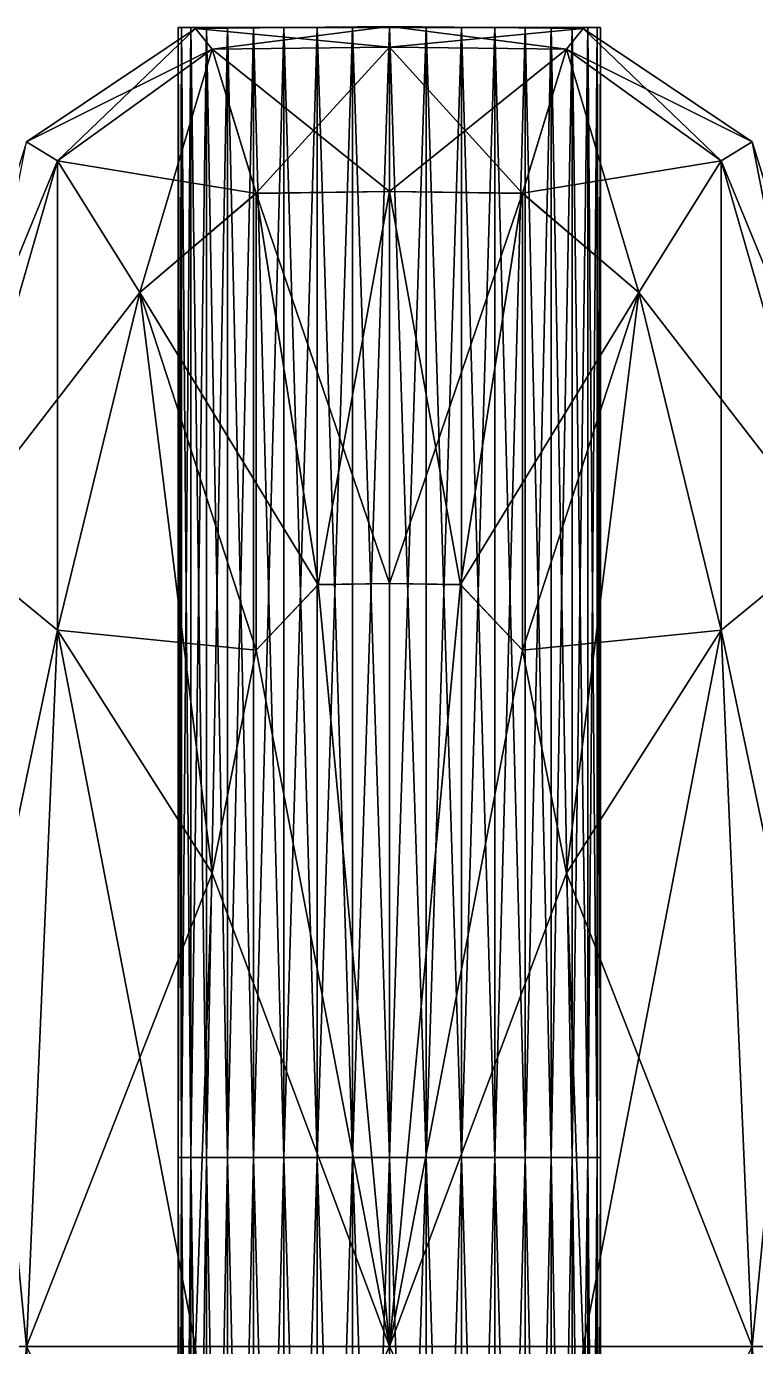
# Model space of a CAD drawing. Header units: metres. Extents: x -4.87 to 4.87, y -6.04 to 1.46.
# Drawn here: x -0.688 to 0.694, y -1.044 to 1.456 of the extents above; entities that cross this region are included whole.
import ezdxf

# ---------------------------------------------------------------- set-up
doc = ezdxf.new("R2010")
doc.units = ezdxf.units.M

msp = doc.modelspace()

# ---------------------------------------------------------------- linework, layer by layer
at = {"layer": 'Cylinder 2'}
for points in [[(-0.4, -0.6859, 0.3561), (-0.3939, 1.4541, 0.4256), (-0.3939, -0.6859, 0.4256)], [(-0.4, -0.6859, 0.3561), (-0.4, 1.4541, 0.3561), (-0.3939, 1.4541, 0.4256)], [(-0.4, 1.4541, 0.3561), (-0.3939, 1.4541, 0.4256), (-0.3939, 1.4541, 0.4256)], [(-0.4, 1.4541, 0.3561), (-0.4, 1.4541, 0.3561), (-0.3939, 1.4541, 0.4256)], [(-0.4, 1.4541, 0.3561), (0, 1.4541, 0.3561), (-0.3939, 1.4541, 0.4256)], [(-0.4, 1.4541, 0.3561), (0, 1.4541, 0.3561), (0, 1.4541, 0.3561)], [(-0.3939, -0.6859, 0.2867), (-0.4, 1.4541, 0.3561), (-0.4, -0.6859, 0.3561)], [(-0.3939, -0.6859, 0.2867), (-0.3939, 1.4541, 0.2867), (-0.4, 1.4541, 0.3561)], [(-0.3939, 1.4541, 0.2867), (-0.4, 1.4541, 0.3561), (-0.4, 1.4541, 0.3561)], [(-0.3939, 1.4541, 0.2867), (-0.3939, 1.4541, 0.2867), (-0.4, 1.4541, 0.3561)], [(-0.3939, 1.4541, 0.2867), (0, 1.4541, 0.3561), (-0.4, 1.4541, 0.3561)], [(-0.3939, -0.6859, 0.4256), (-0.3759, 1.4541, 0.4929), (-0.3759, -0.6859, 0.4929)], [(-0.3939, -0.6859, 0.4256), (-0.3939, 1.4541, 0.4256), (-0.3759, 1.4541, 0.4929)], [(-0.3939, 1.4541, 0.4256), (-0.3759, 1.4541, 0.4929), (-0.3759, 1.4541, 0.4929)], [(-0.3939, 1.4541, 0.4256), (-0.3939, 1.4541, 0.4256), (-0.3759, 1.4541, 0.4929)], [(-0.3939, 1.4541, 0.4256), (0, 1.4541, 0.3561), (-0.3759, 1.4541, 0.4929)], [(-0.3939, 1.4541, 0.4256), (0, 1.4541, 0.3561), (0, 1.4541, 0.3561)], [(-0.3939, 1.4541, 0.2867), (0, 1.4541, 0.3561), (0, 1.4541, 0.3561)], [(-0.3759, -0.6859, 0.2193), (-0.3939, 1.4541, 0.2867), (-0.3939, -0.6859, 0.2867)], [(-0.3759, -0.6859, 0.2193), (-0.3759, 1.4541, 0.2193), (-0.3939, 1.4541, 0.2867)], [(-0.3759, 1.4541, 0.2193), (-0.3939, 1.4541, 0.2867), (-0.3939, 1.4541, 0.2867)], [(-0.3759, 1.4541, 0.2193), (-0.3759, 1.4541, 0.2193), (-0.3939, 1.4541, 0.2867)], [(-0.3759, 1.4541, 0.2193), (0, 1.4541, 0.3561), (-0.3939, 1.4541, 0.2867)], [(-0.3759, -0.6859, 0.4929), (-0.3464, 1.4541, 0.5561), (-0.3464, -0.6859, 0.5561)], [(-0.3759, -0.6859, 0.4929), (-0.3759, 1.4541, 0.4929), (-0.3464, 1.4541, 0.5561)], [(-0.3759, 1.4541, 0.4929), (-0.3464, 1.4541, 0.5561), (-0.3464, 1.4541, 0.5561)], [(-0.3759, 1.4541, 0.4929), (-0.3759, 1.4541, 0.4929), (-0.3464, 1.4541, 0.5561)], [(-0.3759, 1.4541, 0.4929), (0, 1.4541, 0.3561), (-0.3464, 1.4541, 0.5561)], [(-0.3759, 1.4541, 0.4929), (0, 1.4541, 0.3561), (0, 1.4541, 0.3561)], [(-0.3759, 1.4541, 0.2193), (0, 1.4541, 0.3561), (0, 1.4541, 0.3561)], [(-0.3464, -0.6859, 0.1561), (-0.3759, 1.4541, 0.2193), (-0.3759, -0.6859, 0.2193)], [(-0.3464, -0.6859, 0.1561), (-0.3464, 1.4541, 0.1561), (-0.3759, 1.4541, 0.2193)], [(-0.3464, 1.4541, 0.1561), (-0.3759, 1.4541, 0.2193), (-0.3759, 1.4541, 0.2193)], [(-0.3464, 1.4541, 0.1561), (-0.3464, 1.4541, 0.1561), (-0.3759, 1.4541, 0.2193)], [(-0.3464, 1.4541, 0.1561), (0, 1.4541, 0.3561), (-0.3759, 1.4541, 0.2193)], [(-0.3464, -0.6859, 0.5561), (-0.3064, 1.4541, 0.6132), (-0.3064, -0.6859, 0.6132)], [(-0.3464, -0.6859, 0.5561), (-0.3464, 1.4541, 0.5561), (-0.3064, 1.4541, 0.6132)], [(-0.3464, 1.4541, 0.5561), (-0.3064, 1.4541, 0.6132), (-0.3064, 1.4541, 0.6132)], [(-0.3464, 1.4541, 0.5561), (-0.3464, 1.4541, 0.5561), (-0.3064, 1.4541, 0.6132)], [(-0.3464, 1.4541, 0.5561), (0, 1.4541, 0.3561), (-0.3064, 1.4541, 0.6132)], [(-0.3464, 1.4541, 0.5561), (0, 1.4541, 0.3561), (0, 1.4541, 0.3561)], [(-0.3464, 1.4541, 0.1561), (0, 1.4541, 0.3561), (0, 1.4541, 0.3561)], [(-0.3064, -0.6859, 0.099), (-0.3464, 1.4541, 0.1561), (-0.3464, -0.6859, 0.1561)], [(-0.3064, -0.6859, 0.099), (-0.3064, 1.4541, 0.099), (-0.3464, 1.4541, 0.1561)], [(-0.3064, 1.4541, 0.099), (-0.3464, 1.4541, 0.1561), (-0.3464, 1.4541, 0.1561)], [(-0.3064, 1.4541, 0.099), (-0.3064, 1.4541, 0.099), (-0.3464, 1.4541, 0.1561)], [(-0.3064, 1.4541, 0.099), (0, 1.4541, 0.3561), (-0.3464, 1.4541, 0.1561)], [(-0.3064, -0.6859, 0.6132), (-0.2571, 1.4541, 0.6625), (-0.2571, -0.6859, 0.6625)], [(-0.3064, -0.6859, 0.6132), (-0.3064, 1.4541, 0.6132), (-0.2571, 1.4541, 0.6625)], [(-0.3064, 1.4541, 0.6132), (-0.2571, 1.4541, 0.6625), (-0.2571, 1.4541, 0.6625)], [(-0.3064, 1.4541, 0.6132), (-0.3064, 1.4541, 0.6132), (-0.2571, 1.4541, 0.6625)], [(-0.3064, 1.4541, 0.6132), (0, 1.4541, 0.3561), (-0.2571, 1.4541, 0.6625)], [(-0.3064, 1.4541, 0.6132), (0, 1.4541, 0.3561), (0, 1.4541, 0.3561)], [(-0.3064, 1.4541, 0.099), (0, 1.4541, 0.3561), (0, 1.4541, 0.3561)], [(-0.2571, -0.6859, 0.0497), (-0.3064, 1.4541, 0.099), (-0.3064, -0.6859, 0.099)], [(-0.2571, -0.6859, 0.0497), (-0.2571, 1.4541, 0.0497), (-0.3064, 1.4541, 0.099)], [(-0.2571, 1.4541, 0.0497), (-0.3064, 1.4541, 0.099), (-0.3064, 1.4541, 0.099)], [(-0.2571, 1.4541, 0.0497), (-0.2571, 1.4541, 0.0497), (-0.3064, 1.4541, 0.099)], [(-0.2571, 1.4541, 0.0497), (0, 1.4541, 0.3561), (-0.3064, 1.4541, 0.099)], [(-0.2571, -0.6859, 0.6625), (-0.2, 1.4541, 0.7025), (-0.2, -0.6859, 0.7025)], [(-0.2571, -0.6859, 0.6625), (-0.2571, 1.4541, 0.6625), (-0.2, 1.4541, 0.7025)], [(-0.2571, 1.4541, 0.6625), (-0.2, 1.4541, 0.7025), (-0.2, 1.4541, 0.7025)], [(-0.2571, 1.4541, 0.6625), (-0.2571, 1.4541, 0.6625), (-0.2, 1.4541, 0.7025)], [(-0.2571, 1.4541, 0.6625), (0, 1.4541, 0.3561), (-0.2, 1.4541, 0.7025)], [(-0.2571, 1.4541, 0.6625), (0, 1.4541, 0.3561), (0, 1.4541, 0.3561)], [(-0.2571, 1.4541, 0.0497), (0, 1.4541, 0.3561), (0, 1.4541, 0.3561)], [(-0.2, -0.6859, 0.0097), (-0.2571, 1.4541, 0.0497), (-0.2571, -0.6859, 0.0497)], [(-0.2, -0.6859, 0.0097), (-0.2, 1.4541, 0.0097), (-0.2571, 1.4541, 0.0497)], [(-0.2, 1.4541, 0.0097), (-0.2571, 1.4541, 0.0497), (-0.2571, 1.4541, 0.0497)], [(-0.2, 1.4541, 0.0097), (-0.2, 1.4541, 0.0097), (-0.2571, 1.4541, 0.0497)], [(-0.2, 1.4541, 0.0097), (0, 1.4541, 0.3561), (-0.2571, 1.4541, 0.0497)], [(-0.2, -0.6859, 0.7025), (-0.1368, 1.4541, 0.732), (-0.1368, -0.6859, 0.732)], [(-0.2, -0.6859, 0.7025), (-0.2, 1.4541, 0.7025), (-0.1368, 1.4541, 0.732)], [(-0.2, 1.4541, 0.7025), (-0.1368, 1.4541, 0.732), (-0.1368, 1.4541, 0.732)], [(-0.2, 1.4541, 0.7025), (-0.2, 1.4541, 0.7025), (-0.1368, 1.4541, 0.732)], [(-0.2, 1.4541, 0.7025), (0, 1.4541, 0.3561), (-0.1368, 1.4541, 0.732)], [(-0.2, 1.4541, 0.7025), (0, 1.4541, 0.3561), (0, 1.4541, 0.3561)], [(-0.2, 1.4541, 0.0097), (0, 1.4541, 0.3561), (0, 1.4541, 0.3561)], [(-0.1368, -0.6859, -0.0198), (-0.2, 1.4541, 0.0097), (-0.2, -0.6859, 0.0097)], [(-0.1368, -0.6859, -0.0198), (-0.1368, 1.4541, -0.0198), (-0.2, 1.4541, 0.0097)], [(-0.1368, 1.4541, -0.0198), (-0.2, 1.4541, 0.0097), (-0.2, 1.4541, 0.0097)], [(-0.1368, 1.4541, -0.0198), (-0.1368, 1.4541, -0.0198), (-0.2, 1.4541, 0.0097)], [(-0.1368, 1.4541, -0.0198), (0, 1.4541, 0.3561), (-0.2, 1.4541, 0.0097)], [(-0.1368, -0.6859, 0.732), (-0.0695, 1.4541, 0.75), (-0.0695, -0.6859, 0.75)], [(-0.1368, -0.6859, 0.732), (-0.1368, 1.4541, 0.732), (-0.0695, 1.4541, 0.75)], [(-0.1368, 1.4541, 0.732), (-0.0695, 1.4541, 0.75), (-0.0695, 1.4541, 0.75)], [(-0.1368, 1.4541, 0.732), (-0.1368, 1.4541, 0.732), (-0.0695, 1.4541, 0.75)], [(-0.1368, 1.4541, 0.732), (0, 1.4541, 0.3561), (-0.0695, 1.4541, 0.75)], [(-0.1368, 1.4541, 0.732), (0, 1.4541, 0.3561), (0, 1.4541, 0.3561)], [(-0.1368, 1.4541, -0.0198), (0, 1.4541, 0.3561), (0, 1.4541, 0.3561)], [(-0.0695, -0.6859, -0.0378), (-0.1368, 1.4541, -0.0198), (-0.1368, -0.6859, -0.0198)], [(-0.0695, -0.6859, -0.0378), (-0.0695, 1.4541, -0.0378), (-0.1368, 1.4541, -0.0198)], [(-0.0695, 1.4541, -0.0378), (-0.1368, 1.4541, -0.0198), (-0.1368, 1.4541, -0.0198)], [(-0.0695, 1.4541, -0.0378), (-0.0695, 1.4541, -0.0378), (-0.1368, 1.4541, -0.0198)], [(-0.0695, 1.4541, -0.0378), (0, 1.4541, 0.3561), (-0.1368, 1.4541, -0.0198)], [(-0.0695, -0.6859, 0.75), (0, 1.4541, 0.7561), (0, -0.6859, 0.7561)], [(-0.0695, -0.6859, 0.75), (-0.0695, 1.4541, 0.75), (0, 1.4541, 0.7561)], [(-0.0695, 1.4541, 0.75), (0, 1.4541, 0.7561), (0, 1.4541, 0.7561)], [(-0.0695, 1.4541, 0.75), (-0.0695, 1.4541, 0.75), (0, 1.4541, 0.7561)], [(-0.0695, 1.4541, 0.75), (0, 1.4541, 0.3561), (0, 1.4541, 0.7561)], [(-0.0695, 1.4541, 0.75), (0, 1.4541, 0.3561), (0, 1.4541, 0.3561)], [(-0.0695, 1.4541, -0.0378), (0, 1.4541, 0.3561), (0, 1.4541, 0.3561)], [(0, -0.6859, -0.0439), (-0.0695, 1.4541, -0.0378), (-0.0695, -0.6859, -0.0378)], [(0, -0.6859, -0.0439), (0, 1.4541, -0.0439), (-0.0695, 1.4541, -0.0378)], [(0, 1.4541, -0.0439), (-0.0695, 1.4541, -0.0378), (-0.0695, 1.4541, -0.0378)], [(0, 1.4541, -0.0439), (0, 1.4541, -0.0439), (-0.0695, 1.4541, -0.0378)], [(0, 1.4541, -0.0439), (0, 1.4541, 0.3561), (-0.0695, 1.4541, -0.0378)], [(0, 1.4541, -0.0439), (0, 1.4541, 0.3561), (0, 1.4541, 0.3561)], [(0.0695, -0.6859, -0.0378), (0, 1.4541, -0.0439), (0, -0.6859, -0.0439)], [(0.0695, -0.6859, -0.0378), (0.0695, 1.4541, -0.0378), (0, 1.4541, -0.0439)], [(0.0695, 1.4541, -0.0378), (0, 1.4541, -0.0439), (0, 1.4541, -0.0439)], [(0.0695, 1.4541, -0.0378), (0.0695, 1.4541, -0.0378), (0, 1.4541, -0.0439)], [(0.0695, 1.4541, -0.0378), (0, 1.4541, 0.3561), (0, 1.4541, -0.0439)], [(0.0695, 1.4541, -0.0378), (0, 1.4541, 0.3561), (0, 1.4541, 0.3561)], [(0.1368, 1.4541, -0.0198), (0, 1.4541, 0.3561), (0.0695, 1.4541, -0.0378)], [(0.1368, 1.4541, -0.0198), (0, 1.4541, 0.3561), (0, 1.4541, 0.3561)], [(0.2, 1.4541, 0.0097), (0, 1.4541, 0.3561), (0.1368, 1.4541, -0.0198)], [(0.2, 1.4541, 0.0097), (0, 1.4541, 0.3561), (0, 1.4541, 0.3561)], [(0.2571, 1.4541, 0.0497), (0, 1.4541, 0.3561), (0.2, 1.4541, 0.0097)], [(0.2571, 1.4541, 0.0497), (0, 1.4541, 0.3561), (0, 1.4541, 0.3561)], [(0.3064, 1.4541, 0.099), (0, 1.4541, 0.3561), (0.2571, 1.4541, 0.0497)], [(0.3064, 1.4541, 0.099), (0, 1.4541, 0.3561), (0, 1.4541, 0.3561)], [(0.3464, 1.4541, 0.1561), (0, 1.4541, 0.3561), (0.3064, 1.4541, 0.099)], [(0.3464, 1.4541, 0.1561), (0, 1.4541, 0.3561), (0, 1.4541, 0.3561)], [(0.3759, 1.4541, 0.2193), (0, 1.4541, 0.3561), (0.3464, 1.4541, 0.1561)], [(0.3759, 1.4541, 0.2193), (0, 1.4541, 0.3561), (0, 1.4541, 0.3561)], [(0.3939, 1.4541, 0.2867), (0, 1.4541, 0.3561), (0.3759, 1.4541, 0.2193)], [(0.3939, 1.4541, 0.2867), (0, 1.4541, 0.3561), (0, 1.4541, 0.3561)], [(0.4, 1.4541, 0.3561), (0, 1.4541, 0.3561), (0.3939, 1.4541, 0.2867)], [(0.4, 1.4541, 0.3561), (0, 1.4541, 0.3561), (0, 1.4541, 0.3561)], [(0.3939, 1.4541, 0.4256), (0, 1.4541, 0.3561), (0.4, 1.4541, 0.3561)], [(0.3939, 1.4541, 0.4256), (0, 1.4541, 0.3561), (0, 1.4541, 0.3561)], [(0.3759, 1.4541, 0.4929), (0, 1.4541, 0.3561), (0.3939, 1.4541, 0.4256)], [(0.3759, 1.4541, 0.4929), (0, 1.4541, 0.3561), (0, 1.4541, 0.3561)], [(0.3464, 1.4541, 0.5561), (0, 1.4541, 0.3561), (0.3759, 1.4541, 0.4929)], [(0.3464, 1.4541, 0.5561), (0, 1.4541, 0.3561), (0, 1.4541, 0.3561)], [(0.3064, 1.4541, 0.6132), (0, 1.4541, 0.3561), (0.3464, 1.4541, 0.5561)], [(0.3064, 1.4541, 0.6132), (0, 1.4541, 0.3561), (0, 1.4541, 0.3561)], [(0.2571, 1.4541, 0.6625), (0, 1.4541, 0.3561), (0.3064, 1.4541, 0.6132)], [(0.2571, 1.4541, 0.6625), (0, 1.4541, 0.3561), (0, 1.4541, 0.3561)], [(0.2, 1.4541, 0.7025), (0, 1.4541, 0.3561), (0.2571, 1.4541, 0.6625)], [(0.2, 1.4541, 0.7025), (0, 1.4541, 0.3561), (0, 1.4541, 0.3561)], [(0.1368, 1.4541, 0.732), (0, 1.4541, 0.3561), (0.2, 1.4541, 0.7025)], [(0.1368, 1.4541, 0.732), (0, 1.4541, 0.3561), (0, 1.4541, 0.3561)], [(0.0695, 1.4541, 0.75), (0, 1.4541, 0.3561), (0.1368, 1.4541, 0.732)], [(0.0695, 1.4541, 0.75), (0, 1.4541, 0.3561), (0, 1.4541, 0.3561)], [(0, -0.6859, 0.7561), (0.0695, 1.4541, 0.75), (0.0695, -0.6859, 0.75)], [(0, -0.6859, 0.7561), (0, 1.4541, 0.7561), (0.0695, 1.4541, 0.75)], [(0, 1.4541, 0.7561), (0.0695, 1.4541, 0.75), (0.0695, 1.4541, 0.75)], [(0, 1.4541, 0.7561), (0, 1.4541, 0.7561), (0.0695, 1.4541, 0.75)], [(0, 1.4541, 0.7561), (0, 1.4541, 0.3561), (0.0695, 1.4541, 0.75)], [(0, 1.4541, 0.7561), (0, 1.4541, 0.3561), (0, 1.4541, 0.3561)], [(0.1368, -0.6859, -0.0198), (0.0695, 1.4541, -0.0378), (0.0695, -0.6859, -0.0378)], [(0.1368, -0.6859, -0.0198), (0.1368, 1.4541, -0.0198), (0.0695, 1.4541, -0.0378)], [(0.1368, 1.4541, -0.0198), (0.0695, 1.4541, -0.0378), (0.0695, 1.4541, -0.0378)], [(0.1368, 1.4541, -0.0198), (0.1368, 1.4541, -0.0198), (0.0695, 1.4541, -0.0378)], [(0.0695, -0.6859, 0.75), (0.1368, 1.4541, 0.732), (0.1368, -0.6859, 0.732)], [(0.0695, -0.6859, 0.75), (0.0695, 1.4541, 0.75), (0.1368, 1.4541, 0.732)], [(0.0695, 1.4541, 0.75), (0.1368, 1.4541, 0.732), (0.1368, 1.4541, 0.732)], [(0.0695, 1.4541, 0.75), (0.0695, 1.4541, 0.75), (0.1368, 1.4541, 0.732)], [(0.2, -0.6859, 0.0097), (0.1368, 1.4541, -0.0198), (0.1368, -0.6859, -0.0198)], [(0.2, -0.6859, 0.0097), (0.2, 1.4541, 0.0097), (0.1368, 1.4541, -0.0198)], [(0.2, 1.4541, 0.0097), (0.1368, 1.4541, -0.0198), (0.1368, 1.4541, -0.0198)], [(0.2, 1.4541, 0.0097), (0.2, 1.4541, 0.0097), (0.1368, 1.4541, -0.0198)], [(0.1368, -0.6859, 0.732), (0.2, 1.4541, 0.7025), (0.2, -0.6859, 0.7025)], [(0.1368, -0.6859, 0.732), (0.1368, 1.4541, 0.732), (0.2, 1.4541, 0.7025)], [(0.1368, 1.4541, 0.732), (0.2, 1.4541, 0.7025), (0.2, 1.4541, 0.7025)], [(0.1368, 1.4541, 0.732), (0.1368, 1.4541, 0.732), (0.2, 1.4541, 0.7025)], [(0.2571, -0.6859, 0.0497), (0.2, 1.4541, 0.0097), (0.2, -0.6859, 0.0097)], [(0.2571, -0.6859, 0.0497), (0.2571, 1.4541, 0.0497), (0.2, 1.4541, 0.0097)], [(0.2571, 1.4541, 0.0497), (0.2, 1.4541, 0.0097), (0.2, 1.4541, 0.0097)], [(0.2571, 1.4541, 0.0497), (0.2571, 1.4541, 0.0497), (0.2, 1.4541, 0.0097)], [(0.2, -0.6859, 0.7025), (0.2571, 1.4541, 0.6625), (0.2571, -0.6859, 0.6625)], [(0.2, -0.6859, 0.7025), (0.2, 1.4541, 0.7025), (0.2571, 1.4541, 0.6625)], [(0.2, 1.4541, 0.7025), (0.2571, 1.4541, 0.6625), (0.2571, 1.4541, 0.6625)], [(0.2, 1.4541, 0.7025), (0.2, 1.4541, 0.7025), (0.2571, 1.4541, 0.6625)], [(0.3064, -0.6859, 0.099), (0.2571, 1.4541, 0.0497), (0.2571, -0.6859, 0.0497)], [(0.3064, -0.6859, 0.099), (0.3064, 1.4541, 0.099), (0.2571, 1.4541, 0.0497)], [(0.3064, 1.4541, 0.099), (0.2571, 1.4541, 0.0497), (0.2571, 1.4541, 0.0497)], [(0.3064, 1.4541, 0.099), (0.3064, 1.4541, 0.099), (0.2571, 1.4541, 0.0497)], [(0.2571, -0.6859, 0.6625), (0.3064, 1.4541, 0.6132), (0.3064, -0.6859, 0.6132)], [(0.2571, -0.6859, 0.6625), (0.2571, 1.4541, 0.6625), (0.3064, 1.4541, 0.6132)], [(0.2571, 1.4541, 0.6625), (0.3064, 1.4541, 0.6132), (0.3064, 1.4541, 0.6132)], [(0.2571, 1.4541, 0.6625), (0.2571, 1.4541, 0.6625), (0.3064, 1.4541, 0.6132)], [(0.3464, -0.6859, 0.1561), (0.3064, 1.4541, 0.099), (0.3064, -0.6859, 0.099)], [(0.3464, -0.6859, 0.1561), (0.3464, 1.4541, 0.1561), (0.3064, 1.4541, 0.099)], [(0.3464, 1.4541, 0.1561), (0.3064, 1.4541, 0.099), (0.3064, 1.4541, 0.099)], [(0.3464, 1.4541, 0.1561), (0.3464, 1.4541, 0.1561), (0.3064, 1.4541, 0.099)], [(0.3064, -0.6859, 0.6132), (0.3464, 1.4541, 0.5561), (0.3464, -0.6859, 0.5561)], [(0.3064, -0.6859, 0.6132), (0.3064, 1.4541, 0.6132), (0.3464, 1.4541, 0.5561)], [(0.3064, 1.4541, 0.6132), (0.3464, 1.4541, 0.5561), (0.3464, 1.4541, 0.5561)], [(0.3064, 1.4541, 0.6132), (0.3064, 1.4541, 0.6132), (0.3464, 1.4541, 0.5561)], [(0.3759, -0.6859, 0.2193), (0.3464, 1.4541, 0.1561), (0.3464, -0.6859, 0.1561)], [(0.3759, -0.6859, 0.2193), (0.3759, 1.4541, 0.2193), (0.3464, 1.4541, 0.1561)], [(0.3759, 1.4541, 0.2193), (0.3464, 1.4541, 0.1561), (0.3464, 1.4541, 0.1561)], [(0.3759, 1.4541, 0.2193), (0.3759, 1.4541, 0.2193), (0.3464, 1.4541, 0.1561)], [(0.3464, -0.6859, 0.5561), (0.3759, 1.4541, 0.4929), (0.3759, -0.6859, 0.4929)], [(0.3464, -0.6859, 0.5561), (0.3464, 1.4541, 0.5561), (0.3759, 1.4541, 0.4929)], [(0.3464, 1.4541, 0.5561), (0.3759, 1.4541, 0.4929), (0.3759, 1.4541, 0.4929)], [(0.3464, 1.4541, 0.5561), (0.3464, 1.4541, 0.5561), (0.3759, 1.4541, 0.4929)], [(0.3939, -0.6859, 0.2867), (0.3759, 1.4541, 0.2193), (0.3759, -0.6859, 0.2193)], [(0.3939, -0.6859, 0.2867), (0.3939, 1.4541, 0.2867), (0.3759, 1.4541, 0.2193)], [(0.3939, 1.4541, 0.2867), (0.3759, 1.4541, 0.2193), (0.3759, 1.4541, 0.2193)], [(0.3939, 1.4541, 0.2867), (0.3939, 1.4541, 0.2867), (0.3759, 1.4541, 0.2193)], [(0.3759, -0.6859, 0.4929), (0.3939, 1.4541, 0.4256), (0.3939, -0.6859, 0.4256)], [(0.3759, -0.6859, 0.4929), (0.3759, 1.4541, 0.4929), (0.3939, 1.4541, 0.4256)], [(0.3759, 1.4541, 0.4929), (0.3939, 1.4541, 0.4256), (0.3939, 1.4541, 0.4256)], [(0.3759, 1.4541, 0.4929), (0.3759, 1.4541, 0.4929), (0.3939, 1.4541, 0.4256)], [(0.4, -0.6859, 0.3561), (0.3939, 1.4541, 0.2867), (0.3939, -0.6859, 0.2867)], [(0.4, -0.6859, 0.3561), (0.4, 1.4541, 0.3561), (0.3939, 1.4541, 0.2867)], [(0.4, 1.4541, 0.3561), (0.3939, 1.4541, 0.2867), (0.3939, 1.4541, 0.2867)], [(0.4, 1.4541, 0.3561), (0.4, 1.4541, 0.3561), (0.3939, 1.4541, 0.2867)], [(0.3939, -0.6859, 0.4256), (0.4, 1.4541, 0.3561), (0.4, -0.6859, 0.3561)], [(0.3939, -0.6859, 0.4256), (0.3939, 1.4541, 0.4256), (0.4, 1.4541, 0.3561)], [(0.3939, 1.4541, 0.4256), (0.4, 1.4541, 0.3561), (0.4, 1.4541, 0.3561)], [(0.3939, 1.4541, 0.4256), (0.3939, 1.4541, 0.4256), (0.4, 1.4541, 0.3561)], [(-0.4, -2.8259, 0.3561), (-0.3939, -0.6859, 0.4256), (-0.3939, -2.8259, 0.4256)], [(-0.4, -2.8259, 0.3561), (-0.4, -0.6859, 0.3561), (-0.3939, -0.6859, 0.4256)], [(-0.3939, -2.8259, 0.2867), (-0.4, -0.6859, 0.3561), (-0.4, -2.8259, 0.3561)], [(-0.3939, -2.8259, 0.2867), (-0.3939, -0.6859, 0.2867), (-0.4, -0.6859, 0.3561)], [(-0.3939, -2.8259, 0.4256), (-0.3759, -0.6859, 0.4929), (-0.3759, -2.8259, 0.4929)], [(-0.3939, -2.8259, 0.4256), (-0.3939, -0.6859, 0.4256), (-0.3759, -0.6859, 0.4929)], [(-0.3759, -2.8259, 0.2193), (-0.3939, -0.6859, 0.2867), (-0.3939, -2.8259, 0.2867)], [(-0.3759, -2.8259, 0.2193), (-0.3759, -0.6859, 0.2193), (-0.3939, -0.6859, 0.2867)], [(-0.3759, -2.8259, 0.4929), (-0.3464, -0.6859, 0.5561), (-0.3464, -2.8259, 0.5561)], [(-0.3759, -2.8259, 0.4929), (-0.3759, -0.6859, 0.4929), (-0.3464, -0.6859, 0.5561)], [(-0.3464, -2.8259, 0.1561), (-0.3759, -0.6859, 0.2193), (-0.3759, -2.8259, 0.2193)], [(-0.3464, -2.8259, 0.1561), (-0.3464, -0.6859, 0.1561), (-0.3759, -0.6859, 0.2193)], [(-0.3464, -2.8259, 0.5561), (-0.3064, -0.6859, 0.6132), (-0.3064, -2.8259, 0.6132)], [(-0.3464, -2.8259, 0.5561), (-0.3464, -0.6859, 0.5561), (-0.3064, -0.6859, 0.6132)], [(-0.3064, -2.8259, 0.099), (-0.3464, -0.6859, 0.1561), (-0.3464, -2.8259, 0.1561)], [(-0.3064, -2.8259, 0.099), (-0.3064, -0.6859, 0.099), (-0.3464, -0.6859, 0.1561)], [(-0.3064, -2.8259, 0.6132), (-0.2571, -0.6859, 0.6625), (-0.2571, -2.8259, 0.6625)], [(-0.3064, -2.8259, 0.6132), (-0.3064, -0.6859, 0.6132), (-0.2571, -0.6859, 0.6625)], [(-0.2571, -2.8259, 0.0497), (-0.3064, -0.6859, 0.099), (-0.3064, -2.8259, 0.099)], [(-0.2571, -2.8259, 0.0497), (-0.2571, -0.6859, 0.0497), (-0.3064, -0.6859, 0.099)], [(-0.2571, -2.8259, 0.6625), (-0.2, -0.6859, 0.7025), (-0.2, -2.8259, 0.7025)], [(-0.2571, -2.8259, 0.6625), (-0.2571, -0.6859, 0.6625), (-0.2, -0.6859, 0.7025)], [(-0.2, -2.8259, 0.0097), (-0.2571, -0.6859, 0.0497), (-0.2571, -2.8259, 0.0497)], [(-0.2, -2.8259, 0.0097), (-0.2, -0.6859, 0.0097), (-0.2571, -0.6859, 0.0497)], [(-0.2, -2.8259, 0.7025), (-0.1368, -0.6859, 0.732), (-0.1368, -2.8259, 0.732)], [(-0.2, -2.8259, 0.7025), (-0.2, -0.6859, 0.7025), (-0.1368, -0.6859, 0.732)], [(-0.1368, -2.8259, -0.0198), (-0.2, -0.6859, 0.0097), (-0.2, -2.8259, 0.0097)], [(-0.1368, -2.8259, -0.0198), (-0.1368, -0.6859, -0.0198), (-0.2, -0.6859, 0.0097)], [(-0.1368, -2.8259, 0.732), (-0.0695, -0.6859, 0.75), (-0.0695, -2.8259, 0.75)], [(-0.1368, -2.8259, 0.732), (-0.1368, -0.6859, 0.732), (-0.0695, -0.6859, 0.75)], [(-0.0695, -2.8259, -0.0378), (-0.1368, -0.6859, -0.0198), (-0.1368, -2.8259, -0.0198)], [(-0.0695, -2.8259, -0.0378), (-0.0695, -0.6859, -0.0378), (-0.1368, -0.6859, -0.0198)], [(-0.0695, -2.8259, 0.75), (0, -0.6859, 0.7561), (0, -2.8259, 0.7561)], [(-0.0695, -2.8259, 0.75), (-0.0695, -0.6859, 0.75), (0, -0.6859, 0.7561)], [(0, -2.8259, -0.0439), (-0.0695, -0.6859, -0.0378), (-0.0695, -2.8259, -0.0378)], [(0, -2.8259, -0.0439), (0, -0.6859, -0.0439), (-0.0695, -0.6859, -0.0378)], [(0.0695, -2.8259, -0.0378), (0, -0.6859, -0.0439), (0, -2.8259, -0.0439)], [(0.0695, -2.8259, -0.0378), (0.0695, -0.6859, -0.0378), (0, -0.6859, -0.0439)], [(0, -2.8259, 0.7561), (0.0695, -0.6859, 0.75), (0.0695, -2.8259, 0.75)], [(0, -2.8259, 0.7561), (0, -0.6859, 0.7561), (0.0695, -0.6859, 0.75)], [(0.1368, -2.8259, -0.0198), (0.0695, -0.6859, -0.0378), (0.0695, -2.8259, -0.0378)], [(0.1368, -2.8259, -0.0198), (0.1368, -0.6859, -0.0198), (0.0695, -0.6859, -0.0378)], [(0.0695, -2.8259, 0.75), (0.1368, -0.6859, 0.732), (0.1368, -2.8259, 0.732)], [(0.0695, -2.8259, 0.75), (0.0695, -0.6859, 0.75), (0.1368, -0.6859, 0.732)], [(0.2, -2.8259, 0.0097), (0.1368, -0.6859, -0.0198), (0.1368, -2.8259, -0.0198)], [(0.2, -2.8259, 0.0097), (0.2, -0.6859, 0.0097), (0.1368, -0.6859, -0.0198)], [(0.1368, -2.8259, 0.732), (0.2, -0.6859, 0.7025), (0.2, -2.8259, 0.7025)], [(0.1368, -2.8259, 0.732), (0.1368, -0.6859, 0.732), (0.2, -0.6859, 0.7025)], [(0.2571, -2.8259, 0.0497), (0.2, -0.6859, 0.0097), (0.2, -2.8259, 0.0097)], [(0.2571, -2.8259, 0.0497), (0.2571, -0.6859, 0.0497), (0.2, -0.6859, 0.0097)], [(0.2, -2.8259, 0.7025), (0.2571, -0.6859, 0.6625), (0.2571, -2.8259, 0.6625)], [(0.2, -2.8259, 0.7025), (0.2, -0.6859, 0.7025), (0.2571, -0.6859, 0.6625)], [(0.3064, -2.8259, 0.099), (0.2571, -0.6859, 0.0497), (0.2571, -2.8259, 0.0497)], [(0.3064, -2.8259, 0.099), (0.3064, -0.6859, 0.099), (0.2571, -0.6859, 0.0497)], [(0.2571, -2.8259, 0.6625), (0.3064, -0.6859, 0.6132), (0.3064, -2.8259, 0.6132)], [(0.2571, -2.8259, 0.6625), (0.2571, -0.6859, 0.6625), (0.3064, -0.6859, 0.6132)], [(0.3464, -2.8259, 0.1561), (0.3064, -0.6859, 0.099), (0.3064, -2.8259, 0.099)], [(0.3464, -2.8259, 0.1561), (0.3464, -0.6859, 0.1561), (0.3064, -0.6859, 0.099)], [(0.3064, -2.8259, 0.6132), (0.3464, -0.6859, 0.5561), (0.3464, -2.8259, 0.5561)], [(0.3064, -2.8259, 0.6132), (0.3064, -0.6859, 0.6132), (0.3464, -0.6859, 0.5561)], [(0.3759, -2.8259, 0.2193), (0.3464, -0.6859, 0.1561), (0.3464, -2.8259, 0.1561)], [(0.3759, -2.8259, 0.2193), (0.3759, -0.6859, 0.2193), (0.3464, -0.6859, 0.1561)], [(0.3464, -2.8259, 0.5561), (0.3759, -0.6859, 0.4929), (0.3759, -2.8259, 0.4929)], [(0.3464, -2.8259, 0.5561), (0.3464, -0.6859, 0.5561), (0.3759, -0.6859, 0.4929)], [(0.3939, -2.8259, 0.2867), (0.3759, -0.6859, 0.2193), (0.3759, -2.8259, 0.2193)], [(0.3939, -2.8259, 0.2867), (0.3939, -0.6859, 0.2867), (0.3759, -0.6859, 0.2193)], [(0.3759, -2.8259, 0.4929), (0.3939, -0.6859, 0.4256), (0.3939, -2.8259, 0.4256)], [(0.3759, -2.8259, 0.4929), (0.3759, -0.6859, 0.4929), (0.3939, -0.6859, 0.4256)], [(0.4, -2.8259, 0.3561), (0.3939, -0.6859, 0.2867), (0.3939, -2.8259, 0.2867)], [(0.4, -2.8259, 0.3561), (0.4, -0.6859, 0.3561), (0.3939, -0.6859, 0.2867)], [(0.3939, -2.8259, 0.4256), (0.4, -0.6859, 0.3561), (0.4, -2.8259, 0.3561)], [(0.3939, -2.8259, 0.4256), (0.3939, -0.6859, 0.4256), (0.4, -0.6859, 0.3561)]]:
    msp.add_3dface(points, dxfattribs=at)
at = {"layer": 'Sphere'}
for points in [[(-0.6284, 1.2016, 0.3591), (-0.6875, 1.2373, 0.1491), (-0.3672, 1.4521, 0.1491)], [(-0.6875, 1.2373, 0.1491), (-0.3356, 1.413, -0.0608), (-0.3672, 1.4521, 0.1491)], [(-0.6284, 1.2016, 0.3591), (-0.3672, 1.4521, 0.1491), (-0.3356, 1.4131, 0.3591)], [(-0.3356, 1.4131, 0.3591), (-0.3672, 1.4521, 0.1491), (0, 1.456, 0.1491)], [(-0.3672, 1.4521, 0.1491), (0, 1.4168, -0.0608), (0, 1.456, 0.1491)], [(-0.3672, 1.4521, 0.1491), (-0.3356, 1.413, -0.0608), (0, 1.4168, -0.0608)], [(-0.3356, 1.4131, 0.3591), (0, 1.456, 0.1491), (0, 1.4169, 0.3591)], [(0, 1.4169, 0.3591), (0, 1.456, 0.1491), (0.3672, 1.4521, 0.1491)], [(0, 1.456, 0.1491), (0.3356, 1.413, -0.0608), (0.3672, 1.4521, 0.1491)], [(0, 1.456, 0.1491), (0, 1.4168, -0.0608), (0.3356, 1.413, -0.0608)], [(0, 1.4169, 0.3591), (0.3672, 1.4521, 0.1491), (0.3356, 1.4131, 0.3591)], [(0.3356, 1.4131, 0.3591), (0.3672, 1.4521, 0.1491), (0.6875, 1.2372, 0.1491)], [(0.3672, 1.4521, 0.1491), (0.3356, 1.413, -0.0608), (0.6284, 1.2015, -0.0608)], [(0.3672, 1.4521, 0.1491), (0.6284, 1.2015, -0.0608), (0.6875, 1.2373, 0.1491)], [(-0.6875, 1.2373, 0.1491), (-0.6284, 1.2015, -0.0608), (-0.3356, 1.413, -0.0608)], [(-0.4727, 0.9521, 0.5163), (-0.6284, 1.2016, 0.3591), (-0.3356, 1.4131, 0.3591)], [(-0.6284, 1.2015, -0.0608), (-0.2524, 1.1398, -0.2181), (-0.3356, 1.413, -0.0608)], [(-0.4727, 0.9521, 0.5163), (-0.3356, 1.4131, 0.3591), (-0.2524, 1.1401, 0.5163)], [(-0.2524, 1.1401, 0.5163), (-0.3356, 1.4131, 0.3591), (0, 1.4169, 0.3591)], [(-0.3356, 1.413, -0.0608), (0, 1.1432, -0.2181), (0, 1.4168, -0.0608)], [(-0.3356, 1.413, -0.0608), (-0.2524, 1.1398, -0.2181), (0, 1.1432, -0.2181)], [(-0.2524, 1.1401, 0.5163), (0, 1.4169, 0.3591), (0, 1.1435, 0.5163)], [(0, 1.1435, 0.5163), (0, 1.4169, 0.3591), (0.3356, 1.4131, 0.3591)], [(0, 1.4168, -0.0608), (0.2524, 1.1398, -0.2181), (0.3356, 1.413, -0.0608)], [(0, 1.4168, -0.0608), (0, 1.1432, -0.2181), (0.2524, 1.1398, -0.2181)], [(0, 1.1435, 0.5163), (0.3356, 1.4131, 0.3591), (0.2524, 1.1401, 0.5163)], [(0.2524, 1.1401, 0.5163), (0.3356, 1.4131, 0.3591), (0.6284, 1.2016, 0.3591)], [(0.3356, 1.413, -0.0608), (0.2524, 1.1398, -0.2181), (0.4726, 0.9518, -0.2181)], [(0.3356, 1.4131, 0.3591), (0.6875, 1.2372, 0.1491), (0.6284, 1.2016, 0.3591)], [(0.3356, 1.413, -0.0608), (0.4726, 0.9518, -0.2181), (0.6284, 1.2015, -0.0608)], [(-0.9141, 0.5068, 0.1491), (-0.6284, 1.2015, -0.0608), (-0.6875, 1.2373, 0.1491)], [(-0.8355, 0.4826, 0.3591), (-0.6875, 1.2373, 0.1491), (-0.6284, 1.2016, 0.3591)], [(0.6875, 1.2373, 0.1491), (0.6284, 1.2015, -0.0608), (0.8355, 0.4825, -0.0608)], [(0.6284, 1.2016, 0.3591), (0.6875, 1.2372, 0.1491), (0.9141, 0.5068, 0.1491)], [(0.6875, 1.2373, 0.1491), (0.8355, 0.4825, -0.0608), (0.9141, 0.5068, 0.1491)], [(-0.9141, 0.5068, 0.1491), (-0.8355, 0.4825, -0.0608), (-0.6284, 1.2015, -0.0608)], [(-0.6284, 0.3129, 0.5163), (-0.8355, 0.4826, 0.3591), (-0.6284, 1.2016, 0.3591)], [(-0.8355, 0.4825, -0.0608), (-0.4726, 0.9518, -0.2181), (-0.6284, 1.2015, -0.0608)], [(-0.6284, 0.3129, 0.5163), (-0.6284, 1.2016, 0.3591), (-0.4727, 0.9521, 0.5163)], [(-0.6284, 1.2015, -0.0608), (-0.4726, 0.9518, -0.2181), (-0.2524, 1.1398, -0.2181)], [(0.2524, 1.1401, 0.5163), (0.6284, 1.2016, 0.3591), (0.4727, 0.9521, 0.5163)], [(0.6284, 1.2015, -0.0608), (0.4726, 0.9518, -0.2181), (0.6284, 0.3128, -0.2181)], [(0.4727, 0.9521, 0.5163), (0.6284, 1.2016, 0.3591), (0.8355, 0.4826, 0.3591)], [(0.6284, 1.2016, 0.3591), (0.9141, 0.5068, 0.1491), (0.8355, 0.4826, 0.3591)], [(0.6284, 1.2015, -0.0608), (0.6284, 0.3128, -0.2181), (0.8355, 0.4825, -0.0608)], [(-0.2524, 0.2749, 0.6149), (-0.4727, 0.9521, 0.5163), (-0.2524, 1.1401, 0.5163)], [(-0.4726, 0.9518, -0.2181), (-0.1348, 0.3988, -0.3167), (-0.2524, 1.1398, -0.2181)], [(-0.1348, 0.3991, 0.6149), (-0.2524, 1.1401, 0.5163), (0, 1.1435, 0.5163)], [(-0.2524, 1.1398, -0.2181), (0, 0.401, -0.3167), (0, 1.1432, -0.2181)], [(-0.2524, 0.2749, 0.6149), (-0.2524, 1.1401, 0.5163), (-0.1348, 0.3991, 0.6149)], [(-0.2524, 1.1398, -0.2181), (-0.1348, 0.3988, -0.3167), (0, 0.401, -0.3167)], [(-0.1348, 0.3991, 0.6149), (0, 1.1435, 0.5163), (0, 0.4013, 0.6149)], [(0, 0.4013, 0.6149), (0, 1.1435, 0.5163), (0.2524, 1.1401, 0.5163)], [(0, 1.1432, -0.2181), (0.1348, 0.3988, -0.3167), (0.2524, 1.1398, -0.2181)], [(0, 1.1432, -0.2181), (0, 0.401, -0.3167), (0.1348, 0.3988, -0.3167)], [(0, 0.4013, 0.6149), (0.2524, 1.1401, 0.5163), (0.1348, 0.3991, 0.6149)], [(0.1348, 0.3991, 0.6149), (0.2524, 1.1401, 0.5163), (0.4727, 0.9521, 0.5163)], [(0.2524, 1.1398, -0.2181), (0.1348, 0.3988, -0.3167), (0.2524, 0.2746, -0.3167)], [(0.2524, 1.1398, -0.2181), (0.2524, 0.2746, -0.3167), (0.4726, 0.9518, -0.2181)], [(-0.8355, 0.4825, -0.0608), (-0.6284, 0.3128, -0.2181), (-0.4726, 0.9518, -0.2181)], [(-0.3356, -0.1475, 0.6149), (-0.6284, 0.3129, 0.5163), (-0.4727, 0.9521, 0.5163)], [(-0.6284, 0.3128, -0.2181), (-0.2524, 0.2746, -0.3167), (-0.4726, 0.9518, -0.2181)], [(-0.3356, -0.1475, 0.6149), (-0.4727, 0.9521, 0.5163), (-0.2524, 0.2749, 0.6149)], [(-0.4726, 0.9518, -0.2181), (-0.2524, 0.2746, -0.3167), (-0.1348, 0.3988, -0.3167)], [(0.1348, 0.3991, 0.6149), (0.4727, 0.9521, 0.5163), (0.2524, 0.2749, 0.6149)], [(0.2524, 0.2749, 0.6149), (0.4727, 0.9521, 0.5163), (0.6284, 0.3129, 0.5163)], [(0.4726, 0.9518, -0.2181), (0.2524, 0.2746, -0.3167), (0.3356, -0.1476, -0.3167)], [(0.4726, 0.9518, -0.2181), (0.3356, -0.1476, -0.3167), (0.6284, 0.3128, -0.2181)], [(0.4727, 0.9521, 0.5163), (0.8355, 0.4826, 0.3591), (0.6284, 0.3129, 0.5163)], [(-0.6875, -1.044, 0.5163), (-0.9141, -1.044, 0.3591), (-0.8355, 0.4826, 0.3591)], [(-0.914, -1.044, -0.0608), (-0.6284, 0.3128, -0.2181), (-0.8355, 0.4825, -0.0608)], [(-0.6875, -1.044, 0.5163), (-0.8355, 0.4826, 0.3591), (-0.6284, 0.3129, 0.5163)], [(0.6284, 0.3129, 0.5163), (0.8355, 0.4826, 0.3591), (0.9141, -1.044, 0.3591)], [(0.8355, 0.4825, -0.0608), (0.6284, 0.3128, -0.2181), (0.6874, -1.044, -0.2181)], [(0.8355, 0.4825, -0.0608), (0.6874, -1.044, -0.2181), (0.914, -1.044, -0.0608)], [(0, -1.044, 0.6491), (-0.1348, 0.3991, 0.6149), (0, 0.4013, 0.6149)], [(-0.1348, 0.3988, -0.3167), (0, -1.044, -0.3509), (0, 0.401, -0.3167)], [(0, -1.044, 0.6491), (0, 0.4013, 0.6149), (0, -1.044, 0.6491)], [(0, -1.044, 0.6491), (0, 0.4013, 0.6149), (0.1348, 0.3991, 0.6149)], [(0, 0.401, -0.3167), (0, -1.044, -0.3509), (0.1348, 0.3988, -0.3167)], [(0, 0.401, -0.3167), (0, -1.044, -0.3509), (0, -1.044, -0.3509)], [(0, -1.044, 0.6491), (-0.2524, 0.2749, 0.6149), (-0.1348, 0.3991, 0.6149)], [(-0.2524, 0.2746, -0.3167), (0, -1.044, -0.3509), (-0.1348, 0.3988, -0.3167)], [(0, -1.044, 0.6491), (-0.1348, 0.3991, 0.6149), (0, -1.044, 0.6491)], [(-0.1348, 0.3988, -0.3167), (0, -1.044, -0.3509), (0, -1.044, -0.3509)], [(0, -1.044, 0.6491), (0.1348, 0.3991, 0.6149), (0.2524, 0.2749, 0.6149)], [(0, -1.044, 0.6491), (0.1348, 0.3991, 0.6149), (0, -1.044, 0.6491)], [(0.1348, 0.3988, -0.3167), (0, -1.044, -0.3509), (0.2524, 0.2746, -0.3167)], [(0.1348, 0.3988, -0.3167), (0, -1.044, -0.3509), (0, -1.044, -0.3509)], [(-0.914, -1.044, -0.0608), (-0.6874, -1.044, -0.2181), (-0.6284, 0.3128, -0.2181)], [(-0.3672, -1.044, 0.6149), (-0.6875, -1.044, 0.5163), (-0.6284, 0.3129, 0.5163)], [(-0.6874, -1.044, -0.2181), (-0.3356, -0.1476, -0.3167), (-0.6284, 0.3128, -0.2181)], [(-0.3672, -1.044, 0.6149), (-0.6284, 0.3129, 0.5163), (-0.3356, -0.1475, 0.6149)], [(-0.6284, 0.3128, -0.2181), (-0.3356, -0.1476, -0.3167), (-0.2524, 0.2746, -0.3167)], [(0.2524, 0.2749, 0.6149), (0.6284, 0.3129, 0.5163), (0.3356, -0.1475, 0.6149)], [(0.3356, -0.1475, 0.6149), (0.6284, 0.3129, 0.5163), (0.6875, -1.044, 0.5163)], [(0.6284, 0.3128, -0.2181), (0.3356, -0.1476, -0.3167), (0.3671, -1.044, -0.3167)], [(0.6284, 0.3128, -0.2181), (0.3671, -1.044, -0.3167), (0.6874, -1.044, -0.2181)], [(0.6284, 0.3129, 0.5163), (0.9141, -1.044, 0.3591), (0.6875, -1.044, 0.5163)], [(0, -1.044, 0.6491), (-0.3356, -0.1475, 0.6149), (-0.2524, 0.2749, 0.6149)], [(-0.3356, -0.1476, -0.3167), (0, -1.044, -0.3509), (-0.2524, 0.2746, -0.3167)], [(0, -1.044, 0.6491), (-0.2524, 0.2749, 0.6149), (0, -1.044, 0.6491)], [(-0.2524, 0.2746, -0.3167), (0, -1.044, -0.3509), (0, -1.044, -0.3509)], [(0, -1.044, 0.6491), (0.2524, 0.2749, 0.6149), (0.3356, -0.1475, 0.6149)], [(0, -1.044, 0.6491), (0.2524, 0.2749, 0.6149), (0, -1.044, 0.6491)], [(0.2524, 0.2746, -0.3167), (0, -1.044, -0.3509), (0.3356, -0.1476, -0.3167)], [(0.2524, 0.2746, -0.3167), (0, -1.044, -0.3509), (0, -1.044, -0.3509)], [(-0.6874, -1.044, -0.2181), (-0.3671, -1.044, -0.3167), (-0.3356, -0.1476, -0.3167)], [(0, -1.044, 0.6491), (-0.3672, -1.044, 0.6149), (-0.3356, -0.1475, 0.6149)], [(-0.3671, -1.044, -0.3167), (0, -1.044, -0.3509), (-0.3356, -0.1476, -0.3167)], [(0, -1.044, 0.6491), (-0.3356, -0.1475, 0.6149), (0, -1.044, 0.6491)], [(-0.3356, -0.1476, -0.3167), (0, -1.044, -0.3509), (0, -1.044, -0.3509)], [(0, -1.044, 0.6491), (0.3356, -0.1475, 0.6149), (0.3672, -1.044, 0.6149)], [(0, -1.044, 0.6491), (0.3356, -0.1475, 0.6149), (0, -1.044, 0.6491)], [(0.3356, -0.1476, -0.3167), (0, -1.044, -0.3509), (0.3671, -1.044, -0.3167)], [(0.3356, -0.1476, -0.3167), (0, -1.044, -0.3509), (0, -1.044, -0.3509)], [(0.3356, -0.1475, 0.6149), (0.6875, -1.044, 0.5163), (0.3672, -1.044, 0.6149)], [(-0.6333, -2.3787, 0.5163), (-0.9141, -1.044, 0.3591), (-0.6875, -1.044, 0.5163)], [(-0.6333, -2.3787, 0.5163), (-0.8419, -2.8186, 0.3591), (-0.9141, -1.044, 0.3591)], [(-0.8419, -2.8185, -0.0608), (-0.6874, -1.044, -0.2181), (-0.914, -1.044, -0.0608)], [(-0.8419, -2.8185, -0.0608), (-0.6332, -2.3786, -0.2181), (-0.6874, -1.044, -0.2181)], [(-0.3382, -1.7569, 0.6149), (-0.6875, -1.044, 0.5163), (-0.3672, -1.044, 0.6149)], [(-0.3382, -1.7569, 0.6149), (-0.6333, -2.3787, 0.5163), (-0.6875, -1.044, 0.5163)], [(-0.6332, -2.3786, -0.2181), (-0.3671, -1.044, -0.3167), (-0.6874, -1.044, -0.2181)], [(-0.6332, -2.3786, -0.2181), (-0.3382, -1.7567, -0.3167), (-0.3671, -1.044, -0.3167)], [(0, -1.044, 0.6491), (-0.3672, -1.044, 0.6149), (0, -1.044, 0.6491)], [(0, -1.044, 0.6491), (-0.3382, -1.7569, 0.6149), (-0.3672, -1.044, 0.6149)], [(-0.3671, -1.044, -0.3167), (0, -1.044, -0.3509), (0, -1.044, -0.3509)], [(-0.3382, -1.7567, -0.3167), (0, -1.044, -0.3509), (-0.3671, -1.044, -0.3167)], [(-0.3382, -1.7567, -0.3167), (0, -1.044, -0.3509), (0, -1.044, -0.3509)], [(0, -1.044, 0.6491), (0.3382, -1.7569, 0.6149), (0, -1.044, 0.6491)], [(0, -1.044, 0.6491), (0.3672, -1.044, 0.6149), (0.3382, -1.7569, 0.6149)], [(0, -1.044, 0.6491), (0.3672, -1.044, 0.6149), (0, -1.044, 0.6491)], [(0.3671, -1.044, -0.3167), (0, -1.044, -0.3509), (0.3382, -1.7567, -0.3167)], [(0.3671, -1.044, -0.3167), (0, -1.044, -0.3509), (0, -1.044, -0.3509)], [(0.3672, -1.044, 0.6149), (0.6333, -2.3787, 0.5163), (0.3382, -1.7569, 0.6149)], [(0.6874, -1.044, -0.2181), (0.3382, -1.7567, -0.3167), (0.6332, -2.3786, -0.2181)], [(0.6874, -1.044, -0.2181), (0.3671, -1.044, -0.3167), (0.3382, -1.7567, -0.3167)], [(0.3672, -1.044, 0.6149), (0.6875, -1.044, 0.5163), (0.6333, -2.3787, 0.5163)], [(0.914, -1.044, -0.0608), (0.6332, -2.3786, -0.2181), (0.8419, -2.8185, -0.0608)], [(0.914, -1.044, -0.0608), (0.6874, -1.044, -0.2181), (0.6332, -2.3786, -0.2181)], [(0.6875, -1.044, 0.5163), (0.8419, -2.8186, 0.3591), (0.6333, -2.3787, 0.5163)], [(0.6875, -1.044, 0.5163), (0.9141, -1.044, 0.3591), (0.8419, -2.8186, 0.3591)]]:
    msp.add_3dface(points, dxfattribs=at)

doc.saveas('drawing.dxf')
